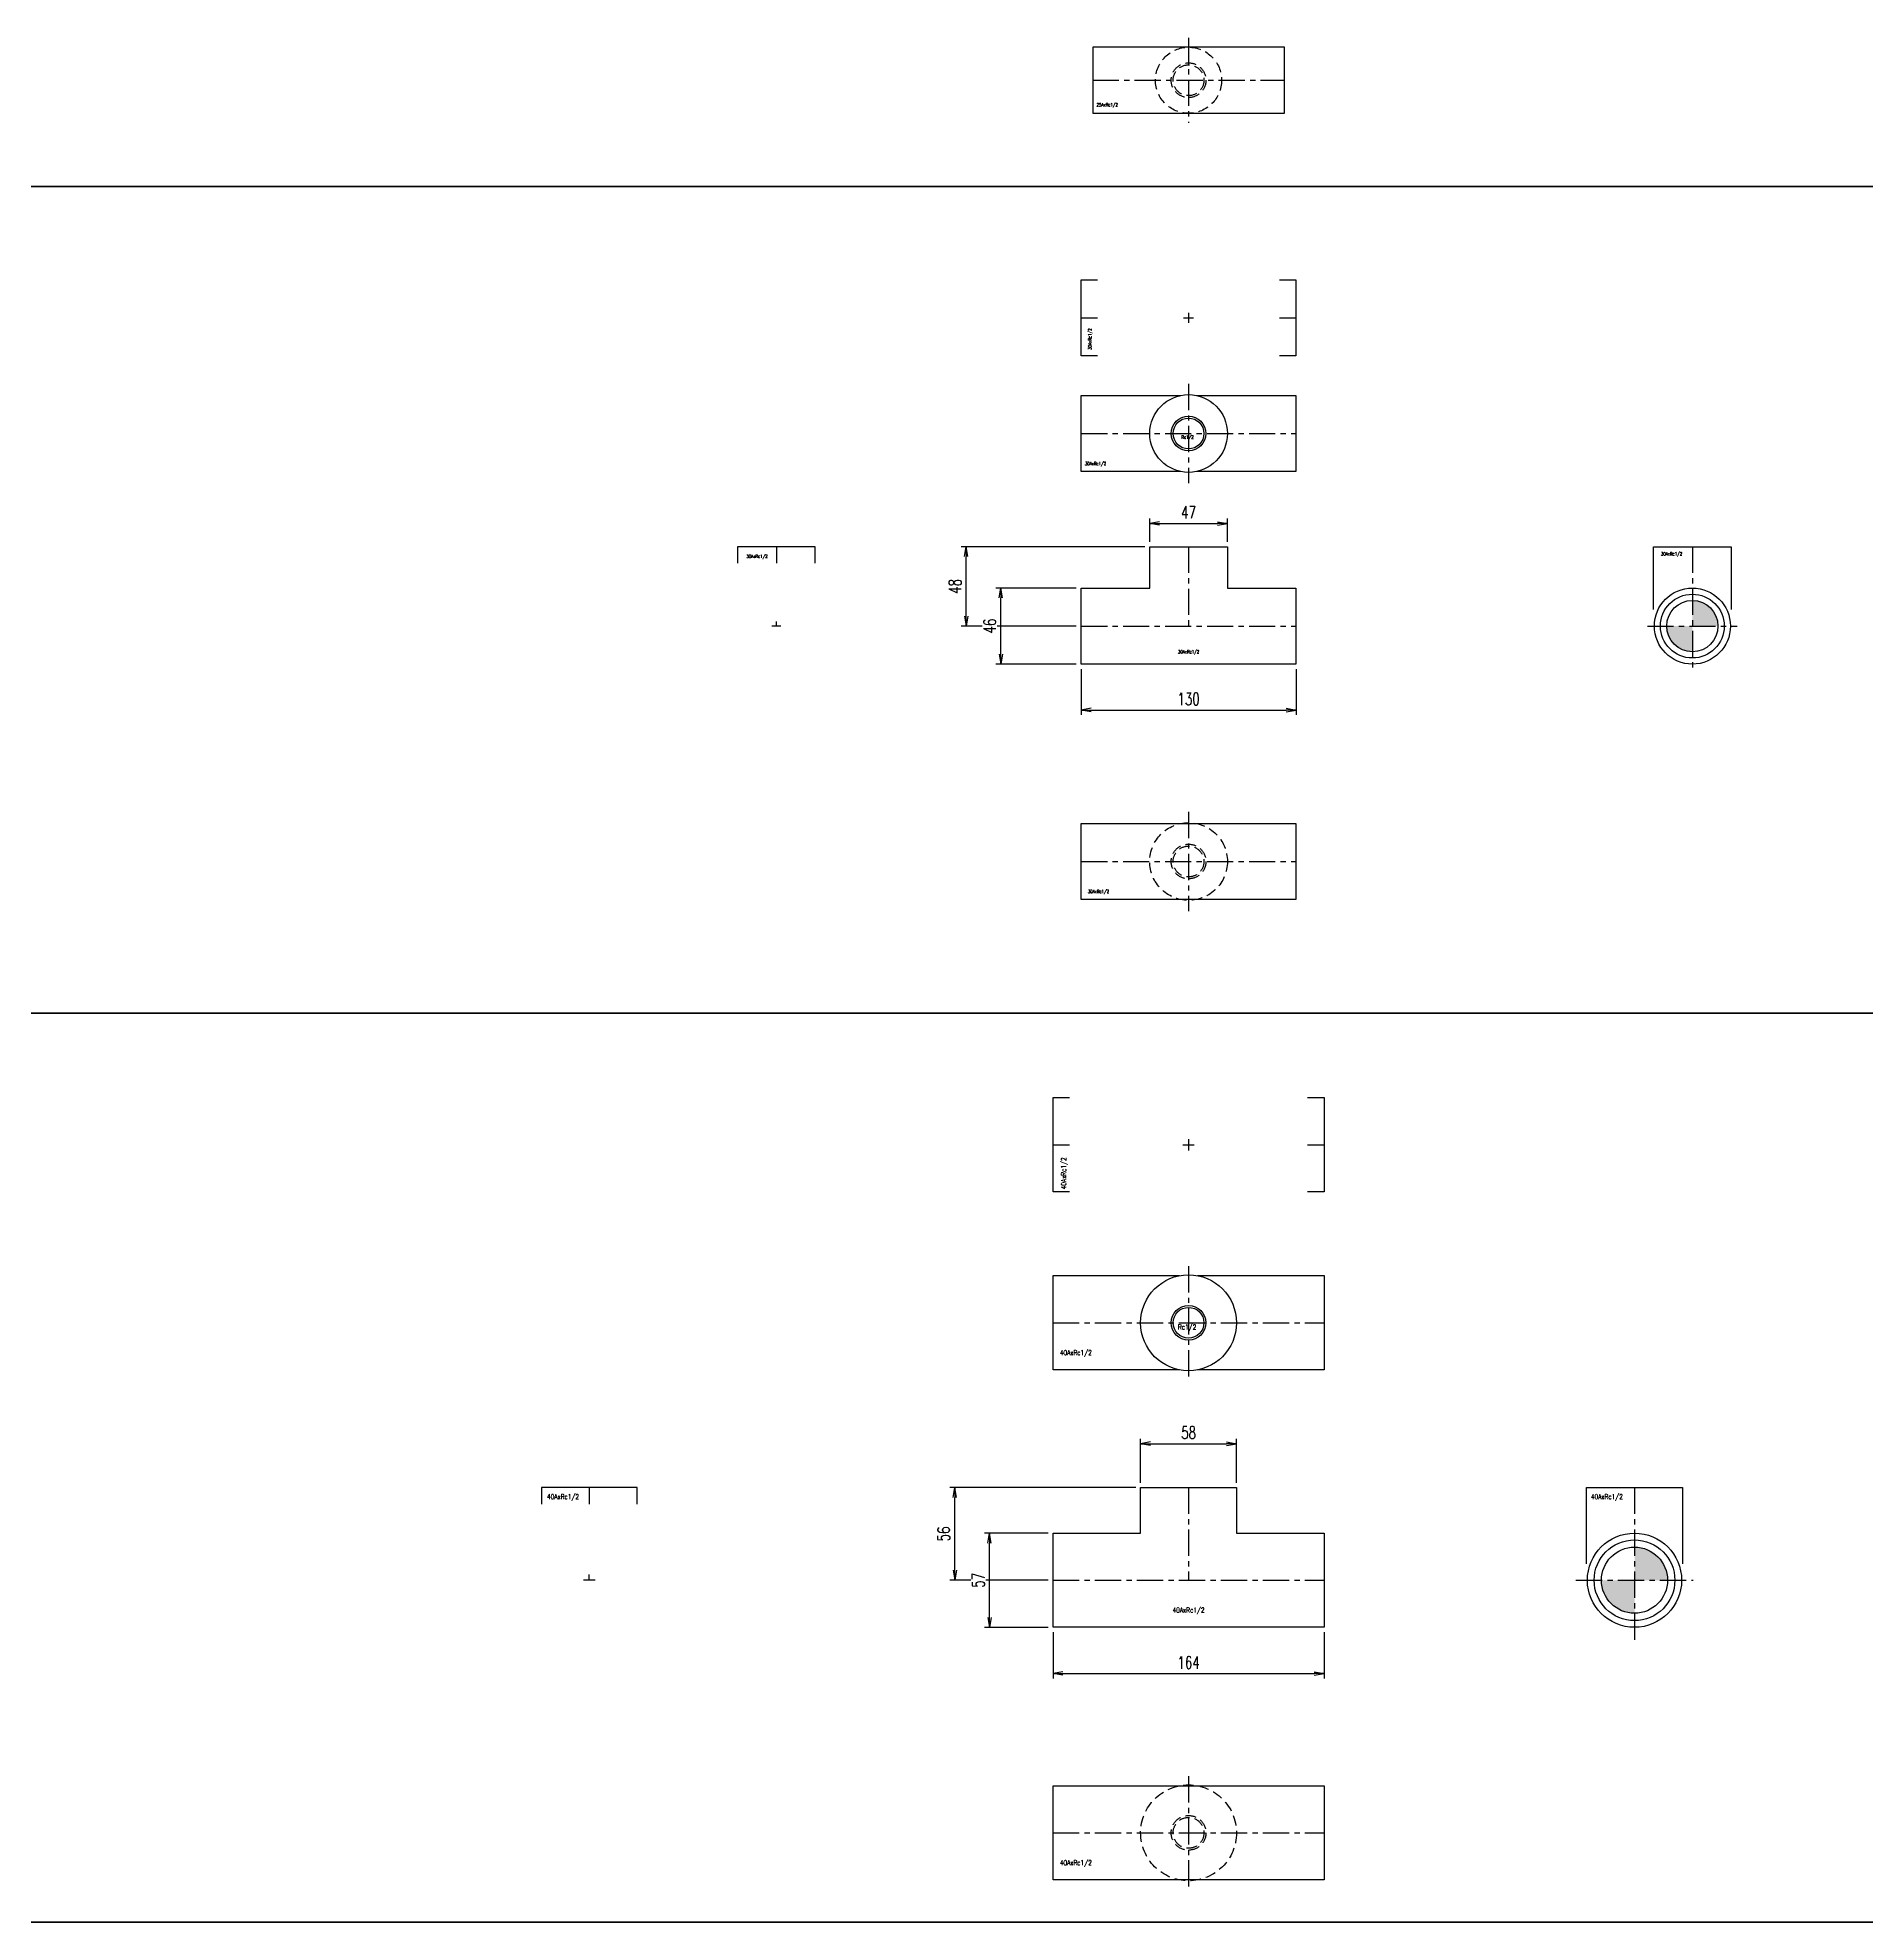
# Model space of a CAD drawing. Header units: millimetres. Extents: x 1711 to 90196, y -23291 to 8516.
# Drawn here: x 56900 to 58006, y -452 to 688 of the extents above; entities that cross this region are included whole.
import ezdxf
from ezdxf.enums import TextEntityAlignment as Align

# ---------------------------------------------------------------- set-up
doc = ezdxf.new("R2010")
doc.units = ezdxf.units.MM
doc.header["$PDMODE"] = 35
doc.linetypes.add('CENTER', pattern=[50.8, 31.75, -6.35, 6.35, -6.35])
doc.linetypes.add('HIDDEN', pattern=[9.525, 6.35, -3.175])
doc.layers.add('line', color=153, linetype='Continuous', lineweight=50)
for name, color, linetype in [('寸法', 2, 'Continuous'), ('配管-CVP', 4, 'Continuous'), ('＃配管（PVC)', 21, 'Continuous')]:
    doc.layers.add(name, color=color, linetype=linetype)
doc.styles.add('kpk', font='romans.shx', dxfattribs={"width": 0.7, "bigfont": 'extfont2.shx'})
doc.dimstyles.new('KPK-3', dxfattribs={"dimscale": 3, "dimtxt": 2.5, "dimasz": 2, "dimexe": 1, "dimexo": 1, "dimgap": 1, "dimtad": 3, "dimdec": 1, "dimdsep": 46, "dimtxsty": 'kpk', "dimblk": 'OPEN', "dimcen": 2.5, "dimclrd": 2, "dimclre": 2, "dimclrt": 4, "dimadec": 1, "dimazin": 2, "dimtfac": 1, "dimtdec": 1, "dimtmove": 0, "dimatfit": 2, "dimldrblk": 'OPEN', "dimfxl": 0, "dimlwd": -1, "dimlwe": -1, "dimarcsym": 0})

# ---------------------------------------------------------------- blocks, each defined once
blk = doc.blocks.new('A$Cb0ec0105')
at = {"layer": 'line'}
for points in [[(0, -1010), (2414, -1010), (3514, -1010), (4614, -1010), (5714, -1010), (6814, -1010), (7914, -1010), (7974, -1010), (9074, -1010), (10174, -1010), (11274, -1010), (12374, -1010), (13681.8, -1010)], [(0, -1510), (2414, -1510), (3514, -1510), (4614, -1510), (5714, -1510), (6814, -1510), (7914, -1510), (7974, -1510), (9074, -1510), (10174, -1510), (11274, -1510), (12374, -1510), (13681.8, -1510)], [(0, -2060), (2414, -2060), (3514, -2060), (4614, -2060), (5714, -2060), (6814, -2060), (7914, -2060), (7974, -2060), (9074, -2060), (10174, -2060), (11274, -2060), (12374, -2060), (13681.8, -2060)]]:
    blk.add_lwpolyline(points, dxfattribs=at)
blk = doc.blocks.new('_Open')
at = {"color": 0, "linetype": 'ByBlock', "lineweight": -2}
for p, q in [((-1, 0.17), (0, 0)), ((-1, -0.17), (0, 0)), ((0, 0), (-1, 0))]:
    blk.add_line(p, q, dxfattribs=at)
blk = doc.blocks.new('*D2345')
at = {"layer": 'Defpoints', "color": 0, "transparency": 16777216}
for p in [(57461.9, 379.7), (57573, 379.7), (57531.5, 331.7)]:
    blk.add_point(p, dxfattribs=at)
at = {"layer": '寸法', "color": 2, "transparency": 16777216}
for p, q in [((57570, 379.7), (57458.9, 379.7)), ((57461.9, 337.7), (57461.9, 373.7)), ((57528.5, 331.7), (57458.9, 331.7))]:
    blk.add_line(p, q, dxfattribs=at)
at = {"layer": '寸法', "color": 2, "transparency": 16777216, "xscale": 6, "yscale": 6, "zscale": 6}
for p, rotation in [((57461.9, 379.7), 90), ((57461.9, 331.7), 270)]:
    blk.add_blockref('_Open', p, dxfattribs=dict(at, rotation=rotation))
at = {"layer": '寸法', "color": 4, "transparency": 16777216, "insert": (57455.2, 355.7), "char_height": 7.5, "attachment_point": 5, "rotation": 90, "style": 'kpk', "bg_fill": 3, "box_fill_scale": 1.1, "bg_fill_color": 256, "bg_fill_true_color": 13158600, "bg_fill_transparency": 0}
blk.add_mtext('48', dxfattribs=at)
blk = doc.blocks.new('*D2346')
at = {"layer": 'Defpoints', "color": 0, "transparency": 16777216}
for p in [(57531.5, 308.7), (57661.5, 308.7), (57661.5, 280.9)]:
    blk.add_point(p, dxfattribs=at)
at = {"layer": '寸法', "color": 2, "transparency": 16777216}
for p, q in [((57531.5, 305.7), (57531.5, 277.9)), ((57661.5, 305.7), (57661.5, 277.9)), ((57537.5, 280.9), (57655.5, 280.9))]:
    blk.add_line(p, q, dxfattribs=at)
at = {"layer": '寸法', "color": 2, "transparency": 16777216, "xscale": 6, "yscale": 6, "zscale": 6, "rotation": 180}
blk.add_blockref('_Open', (57531.5, 280.9), dxfattribs=at)
at = {"layer": '寸法', "color": 2, "transparency": 16777216, "xscale": 6, "yscale": 6, "zscale": 6}
blk.add_blockref('_Open', (57661.5, 280.9), dxfattribs=at)
at = {"layer": '寸法', "color": 4, "transparency": 16777216, "insert": (57596.5, 287.6), "char_height": 7.5, "attachment_point": 5, "style": 'kpk', "bg_fill": 3, "box_fill_scale": 1.1, "bg_fill_color": 256, "bg_fill_true_color": 13158600, "bg_fill_transparency": 0}
blk.add_mtext('130', dxfattribs=at)
blk = doc.blocks.new('*D2347')
at = {"layer": 'Defpoints', "color": 0, "transparency": 16777216}
for p in [(57514.5, -274), (57678.5, -274), (57678.5, -302)]:
    blk.add_point(p, dxfattribs=at)
at = {"layer": '寸法', "color": 2, "transparency": 16777216}
for p, q in [((57514.5, -277), (57514.5, -305)), ((57678.5, -277), (57678.5, -305)), ((57520.5, -302), (57672.5, -302))]:
    blk.add_line(p, q, dxfattribs=at)
at = {"layer": '寸法', "color": 2, "transparency": 16777216, "xscale": 6, "yscale": 6, "zscale": 6, "rotation": 180}
blk.add_blockref('_Open', (57514.5, -302), dxfattribs=at)
at = {"layer": '寸法', "color": 2, "transparency": 16777216, "xscale": 6, "yscale": 6, "zscale": 6}
blk.add_blockref('_Open', (57678.5, -302), dxfattribs=at)
at = {"layer": '寸法', "color": 4, "transparency": 16777216, "insert": (57596.5, -295.3), "char_height": 7.5, "attachment_point": 5, "style": 'kpk', "bg_fill": 3, "box_fill_scale": 1.1, "bg_fill_color": 256, "bg_fill_true_color": 13158600, "bg_fill_transparency": 0}
blk.add_mtext('164', dxfattribs=at)
blk = doc.blocks.new('*D2356')
at = {"layer": 'Defpoints', "color": 0, "transparency": 16777216}
for p in [(57625.5, -162.9), (57567.5, -189.5), (57625.5, -189.5)]:
    blk.add_point(p, dxfattribs=at)
at = {"layer": '寸法', "color": 2, "transparency": 16777216}
for p, q in [((57567.5, -186.5), (57567.5, -159.9)), ((57573.5, -162.9), (57619.5, -162.9)), ((57625.5, -186.5), (57625.5, -159.9))]:
    blk.add_line(p, q, dxfattribs=at)
at = {"layer": '寸法', "color": 2, "transparency": 16777216, "xscale": 6, "yscale": 6, "zscale": 6, "rotation": 180}
blk.add_blockref('_Open', (57567.5, -162.9), dxfattribs=at)
at = {"layer": '寸法', "color": 2, "transparency": 16777216, "xscale": 6, "yscale": 6, "zscale": 6}
blk.add_blockref('_Open', (57625.5, -162.9), dxfattribs=at)
at = {"layer": '寸法', "color": 4, "transparency": 16777216, "insert": (57596.5, -156.2), "char_height": 7.5, "attachment_point": 5, "style": 'kpk', "bg_fill": 3, "box_fill_scale": 1.1, "bg_fill_color": 256, "bg_fill_true_color": 13158600, "bg_fill_transparency": 0}
blk.add_mtext('58', dxfattribs=at)
blk = doc.blocks.new('*D2357')
at = {"layer": 'Defpoints', "color": 0, "transparency": 16777216}
for p in [(57620, 393.7), (57573, 379.7), (57620, 379.7)]:
    blk.add_point(p, dxfattribs=at)
at = {"layer": '寸法', "color": 2, "transparency": 16777216}
for p, q in [((57573, 382.7), (57573, 396.7)), ((57579, 393.7), (57614, 393.7)), ((57620, 382.7), (57620, 396.7))]:
    blk.add_line(p, q, dxfattribs=at)
at = {"layer": '寸法', "color": 2, "transparency": 16777216, "xscale": 6, "yscale": 6, "zscale": 6, "rotation": 180}
blk.add_blockref('_Open', (57573, 393.7), dxfattribs=at)
at = {"layer": '寸法', "color": 2, "transparency": 16777216, "xscale": 6, "yscale": 6, "zscale": 6}
blk.add_blockref('_Open', (57620, 393.7), dxfattribs=at)
at = {"layer": '寸法', "color": 4, "transparency": 16777216, "insert": (57596.5, 400.4), "char_height": 7.5, "attachment_point": 5, "style": 'kpk', "bg_fill": 3, "box_fill_scale": 1.1, "bg_fill_color": 256, "bg_fill_true_color": 13158600, "bg_fill_transparency": 0}
blk.add_mtext('47', dxfattribs=at)
blk = doc.blocks.new('*D2358')
at = {"layer": 'Defpoints', "color": 0, "transparency": 16777216}
for p in [(57482.9, 354.7), (57531.5, 354.7), (57531.5, 308.7)]:
    blk.add_point(p, dxfattribs=at)
at = {"layer": '寸法', "color": 2, "transparency": 16777216}
for p, q in [((57528.5, 354.7), (57479.9, 354.7)), ((57482.9, 314.7), (57482.9, 348.7)), ((57528.5, 308.7), (57479.9, 308.7))]:
    blk.add_line(p, q, dxfattribs=at)
at = {"layer": '寸法', "color": 2, "transparency": 16777216, "xscale": 6, "yscale": 6, "zscale": 6}
for p, rotation in [((57482.9, 354.7), 90), ((57482.9, 308.7), 270)]:
    blk.add_blockref('_Open', p, dxfattribs=dict(at, rotation=rotation))
at = {"layer": '寸法', "color": 4, "transparency": 16777216, "insert": (57476.2, 331.7), "char_height": 7.5, "attachment_point": 5, "rotation": 90, "style": 'kpk', "bg_fill": 3, "box_fill_scale": 1.1, "bg_fill_color": 256, "bg_fill_true_color": 13158600, "bg_fill_transparency": 0}
blk.add_mtext('46', dxfattribs=at)
blk = doc.blocks.new('*D2377')
at = {"layer": 'Defpoints', "color": 0, "linetype": 'ByBlock', "transparency": 16777216}
for p in [(57455.1, -189.5), (57567.5, -189.5), (57514.5, -245.5)]:
    blk.add_point(p, dxfattribs=at)
at = {"layer": '寸法', "color": 2, "transparency": 16777216}
for p, q in [((57564.5, -189.5), (57452.1, -189.5)), ((57455.1, -239.5), (57455.1, -195.5)), ((57511.5, -245.5), (57452.1, -245.5))]:
    blk.add_line(p, q, dxfattribs=at)
at = {"layer": '寸法', "color": 2, "linetype": 'ByBlock', "transparency": 16777216, "xscale": 6, "yscale": 6, "zscale": 6}
for p, rotation in [((57455.1, -189.5), 90), ((57455.1, -245.5), 270)]:
    blk.add_blockref('_Open', p, dxfattribs=dict(at, rotation=rotation))
at = {"layer": '寸法', "color": 4, "linetype": 'ByBlock', "transparency": 16777216, "insert": (57448.3, -217.5), "char_height": 7.5, "attachment_point": 5, "rotation": 90, "style": 'kpk', "bg_fill": 3, "box_fill_scale": 1.1, "bg_fill_color": 256, "bg_fill_true_color": 13158600, "bg_fill_transparency": 0}
blk.add_mtext('56', dxfattribs=at)
blk = doc.blocks.new('*D2378')
at = {"layer": 'Defpoints', "color": 0, "linetype": 'ByBlock', "transparency": 16777216}
for p in [(57476.1, -217), (57514.5, -217), (57514.5, -274)]:
    blk.add_point(p, dxfattribs=at)
at = {"layer": '寸法', "color": 2, "transparency": 16777216}
for p, q in [((57511.5, -217), (57473.1, -217)), ((57476.1, -268), (57476.1, -223)), ((57511.5, -274), (57473.1, -274))]:
    blk.add_line(p, q, dxfattribs=at)
at = {"layer": '寸法', "color": 2, "linetype": 'ByBlock', "transparency": 16777216, "xscale": 6, "yscale": 6, "zscale": 6}
for p, rotation in [((57476.1, -217), 90), ((57476.1, -274), 270)]:
    blk.add_blockref('_Open', p, dxfattribs=dict(at, rotation=rotation))
at = {"layer": '寸法', "color": 4, "linetype": 'ByBlock', "transparency": 16777216, "insert": (57469.3, -245.5), "char_height": 7.5, "attachment_point": 5, "rotation": 90, "style": 'kpk', "bg_fill": 3, "box_fill_scale": 1.1, "bg_fill_color": 256, "bg_fill_true_color": 13158600, "bg_fill_transparency": 0}
blk.add_mtext('57', dxfattribs=at)
blk = doc.blocks.new('25AxRc1／2-ねじ付BT『Ｔ型』-下面')
at = {"layer": '＃配管（PVC)', "color": 2, "linetype": 'CENTER', "ltscale": 0.5}
for p, q in [((0, 25.7), (0, -25.7)), ((-58, 0), (58, 0))]:
    blk.add_line(p, q, dxfattribs=at)
at = {"layer": '＃配管（PVC)', "color": 0, "linetype": 'ByBlock'}
blk.add_lwpolyline([(58, 20), (-58, 20), (-58, -20), (58, -20)], close=True, dxfattribs=at)
at = {"layer": '＃配管（PVC)', "color": 252, "linetype": 'HIDDEN'}
for radius in [20, 9.32]:
    blk.add_circle((0, 0), radius, dxfattribs=at)
at = {"layer": '＃配管（PVC)', "color": 42, "linetype": 'HIDDEN'}
blk.add_circle((0, 0), 10.5, dxfattribs=at)
at = {"layer": 'Defpoints', "color": 6, "style": 'kpk', "width": 0.7}
blk.add_text('25AxRc1/2', height=2, dxfattribs=at).set_placement((-49.2, -13.8), align=Align.TOP_CENTER)
blk = doc.blocks.new('30AxRc1／2-ねじ付BT『Ｔ型』-正面')
at = {"layer": '＃配管（PVC)', "color": 2, "linetype": 'CENTER', "ltscale": 0.5}
for p, q in [((0, 48), (0, 0)), ((-65, 0), (65, 0))]:
    blk.add_line(p, q, dxfattribs=at)
at = {"layer": '＃配管（PVC)', "color": 0, "linetype": 'ByBlock'}
blk.add_lwpolyline([(-65, -23), (-65, 23), (-23.5, 23), (-23.5, 48), (23.5, 48), (23.5, 23), (65, 23), (65, -23)], close=True, dxfattribs=at)
at = {"layer": 'Defpoints', "color": 6, "style": 'kpk', "width": 0.7}
blk.add_text('30AxRc1/2', height=2, dxfattribs=at).set_placement((0, -14.5), align=Align.TOP_CENTER)
blk = doc.blocks.new('30AxRc1／2-ねじ付BT『Ｔ型』-上面')
at = {"layer": '＃配管（PVC)', "color": 2, "linetype": 'CENTER', "ltscale": 0.5}
blk.add_line((0, 30), (0, -30), dxfattribs=at)
at = {"layer": '＃配管（PVC)', "color": 0, "linetype": 'ByBlock'}
for points in [[(-4.8, -23), (-65, -23), (-65, 23), (-4.8, 23)], [(4.8, 23), (65, 23), (65, -23), (4.8, -23)]]:
    blk.add_lwpolyline(points, dxfattribs=at)
at = {"layer": '＃配管（PVC)', "color": 2, "linetype": 'CENTER', "ltscale": 0.5}
blk.add_lwpolyline([(-65, 0), (65, 0)], dxfattribs=at)
at = {"layer": '＃配管（PVC)', "color": 0, "linetype": 'ByBlock'}
blk.add_circle((0, 0), 23.5, dxfattribs=at)
at = {"layer": '＃配管（PVC)', "color": 42, "linetype": 'ByBlock', "ltscale": 0.5}
blk.add_circle((0, 0), 10.5, dxfattribs=at)
at = {"layer": '＃配管（PVC)', "color": 0, "linetype": 'ByBlock', "ltscale": 0.5}
blk.add_circle((0, 0), 9.32, dxfattribs=at)
at = {"layer": 'Defpoints', "color": 6, "style": 'kpk', "width": 0.7}
for s, p in [('Rc1/2 ', (0, -1.2)), ('30AxRc1/2', (-56.3, -17.2))]:
    blk.add_text(s, height=2, dxfattribs=at).set_placement(p, align=Align.TOP_CENTER)
blk = doc.blocks.new('30AxRc1／2-ねじ付BT『Ｔ型』-下面')
at = {"layer": '＃配管（PVC)', "color": 2, "linetype": 'CENTER', "ltscale": 0.5}
blk.add_line((0, 30), (0, -30), dxfattribs=at)
at = {"layer": '＃配管（PVC)', "color": 0, "linetype": 'ByBlock'}
blk.add_lwpolyline([(65, 23), (65, -23), (-65, -23), (-65, 23)], close=True, dxfattribs=at)
at = {"layer": '＃配管（PVC)', "color": 2, "linetype": 'CENTER', "ltscale": 0.5}
blk.add_lwpolyline([(-65, 0), (65, 0)], dxfattribs=at)
at = {"layer": '＃配管（PVC)', "color": 252, "linetype": 'HIDDEN'}
for radius in [23.5, 9.32]:
    blk.add_circle((0, 0), radius, dxfattribs=at)
at = {"layer": '＃配管（PVC)', "color": 42, "linetype": 'HIDDEN'}
blk.add_circle((0, 0), 10.5, dxfattribs=at)
at = {"layer": 'Defpoints', "color": 6, "style": 'kpk', "width": 0.7}
blk.add_text('30AxRc1/2', height=2, dxfattribs=at).set_placement((-54.5, -17.1), align=Align.TOP_CENTER)
blk = doc.blocks.new('30AxRc1／2-ねじ付BT『Ｔ型』-側面')
at = {"layer": '＃配管（PVC)'}
h = blk.add_hatch(color=252, dxfattribs=at)
h.dxf.hatch_style = 1
h.paths.add_polyline_path([(0, 0), (15.5, 0, 0.414214), (0, 15.5)])
h.paths.add_polyline_path([(0, -15.5), (0, 0), (-15.5, 0, 0.414214)])
at = {"layer": '＃配管（PVC)', "color": 2, "linetype": 'CENTER', "ltscale": 0.5}
for p, q in [((0, 48), (0, -26.2)), ((-27.2, 0), (27.2, 0))]:
    blk.add_line(p, q, dxfattribs=at)
at = {"layer": '＃配管（PVC)', "color": 0, "linetype": 'ByBlock'}
blk.add_lwpolyline([(-23.5, 10), (-23.5, 48), (23.5, 48), (23.5, 10)], dxfattribs=at)
for radius in [23, 19.3, 15.5]:
    blk.add_circle((0, 0), radius, dxfattribs=at)
at = {"layer": 'Defpoints', "color": 6, "style": 'kpk', "width": 0.7}
blk.add_text('30AxRc1/2', height=2, dxfattribs=at).set_placement((-12.6, 44.7), align=Align.TOP_CENTER)
blk = doc.blocks.new('30AxRc1／2-ねじ付BT『Ｔ型』-半(側面)')
at = {"layer": '＃配管（PVC)', "color": 2, "linetype": 'CENTER', "ltscale": 0.5}
for p, q in [((0, 48), (0, 38)), ((2.7, 0), (-2.7, 0)), ((0, 0), (0, 2.7))]:
    blk.add_line(p, q, dxfattribs=at)
at = {"layer": '＃配管（PVC)', "color": 0, "linetype": 'ByBlock'}
blk.add_lwpolyline([(23.5, 38), (23.5, 48), (-23.5, 48), (-23.5, 38)], dxfattribs=at)
at = {"layer": 'Defpoints', "color": 6, "style": 'kpk', "width": 0.7}
blk.add_text('30AxRc1/2', height=2, dxfattribs=at).set_placement((-11.7, 43.2), align=Align.TOP_CENTER)
blk = doc.blocks.new('30AxRc1／2-ねじ付BT『Ｔ型』-半(上下)')
at = {"layer": '＃配管（PVC)', "color": 2, "linetype": 'CENTER', "ltscale": 0.5}
for p, q in [((-3, 0), (3, 0)), ((0, 3), (0, -3))]:
    blk.add_line(p, q, dxfattribs=at)
at = {"layer": '＃配管（PVC)', "color": 0, "linetype": 'ByBlock'}
for points in [[(-55, -23), (-65, -23), (-65, 23), (-55, 23)], [(55, 23), (65, 23), (65, -23), (55, -23)]]:
    blk.add_lwpolyline(points, dxfattribs=at)
at = {"layer": '＃配管（PVC)', "color": 2, "linetype": 'CENTER', "ltscale": 0.5}
for points in [[(55, 0), (65, 0)], [(-65, 0), (-55, 0)]]:
    blk.add_lwpolyline(points, dxfattribs=at)
at = {"layer": 'Defpoints', "color": 6, "style": 'kpk', "width": 0.7}
blk.add_text('30AxRc1/2', height=2, rotation=90, dxfattribs=at).set_placement((-60.7, -12.9), align=Align.TOP_CENTER)
blk = doc.blocks.new('40AxRc1／2-ねじ付BT『Ｔ型』-正面')
at = {"layer": '＃配管（PVC)', "color": 2, "linetype": 'CENTER', "ltscale": 0.5}
for p, q in [((0, 56), (0, 0)), ((-82, 0), (82, 0))]:
    blk.add_line(p, q, dxfattribs=at)
at = {"layer": '＃配管（PVC)', "color": 0, "linetype": 'ByBlock'}
blk.add_lwpolyline([(-82, -28.5), (-82, 28.5), (-29, 28.5), (-29, 56), (29, 56), (29, 28.5), (82, 28.5), (82, -28.5)], close=True, dxfattribs=at)
at = {"layer": 'Defpoints', "color": 6, "style": 'kpk', "width": 0.7}
blk.add_text('40AxRc1/2', height=3, dxfattribs=at).set_placement((0, -16.6), align=Align.TOP_CENTER)
blk = doc.blocks.new('40AxRc1／2-ねじ付BT『Ｔ型』-下面')
at = {"layer": '＃配管（PVC)', "color": 2, "linetype": 'CENTER', "ltscale": 0.5}
blk.add_line((0, 34.2), (0, -34.2), dxfattribs=at)
at = {"layer": '＃配管（PVC)', "color": 0, "linetype": 'ByBlock'}
blk.add_lwpolyline([(-82, 28.5), (82, 28.5), (82, -28.5), (-82, -28.5)], close=True, dxfattribs=at)
at = {"layer": '＃配管（PVC)', "color": 2, "linetype": 'CENTER', "ltscale": 0.5}
blk.add_lwpolyline([(-82, 0), (82, 0)], dxfattribs=at)
at = {"layer": '＃配管（PVC)', "color": 252, "linetype": 'HIDDEN'}
for radius in [29, 9.32]:
    blk.add_circle((0, 0), radius, dxfattribs=at)
at = {"layer": '＃配管（PVC)', "color": 42, "linetype": 'HIDDEN'}
blk.add_circle((0, 0), 10.5, dxfattribs=at)
at = {"layer": 'Defpoints', "color": 6, "style": 'kpk', "width": 0.7}
blk.add_text('40AxRc1/2', height=3, dxfattribs=at).set_placement((-68.2, -16.6), align=Align.TOP_CENTER)
blk = doc.blocks.new('40AxRc1／2-ねじ付BT『Ｔ型』-上面')
at = {"layer": '＃配管（PVC)', "color": 2, "linetype": 'CENTER', "ltscale": 0.5}
blk.add_line((0, 34.2), (0, -34.2), dxfattribs=at)
at = {"layer": '＃配管（PVC)', "color": 0, "linetype": 'ByBlock'}
for points in [[(-5.4, -28.5), (-82, -28.5), (-82, 28.5), (-5.4, 28.5)], [(5.4, 28.5), (82, 28.5), (82, -28.5), (5.4, -28.5)]]:
    blk.add_lwpolyline(points, dxfattribs=at)
at = {"layer": '＃配管（PVC)', "color": 2, "linetype": 'CENTER', "ltscale": 0.5}
blk.add_lwpolyline([(-82, 0), (82, 0)], dxfattribs=at)
at = {"layer": '＃配管（PVC)', "color": 0, "linetype": 'ByBlock'}
blk.add_circle((0, 0), 29, dxfattribs=at)
at = {"layer": '＃配管（PVC)', "color": 42, "linetype": 'ByBlock', "ltscale": 0.5}
blk.add_circle((0, 0), 10.5, dxfattribs=at)
at = {"layer": '＃配管（PVC)', "color": 0, "linetype": 'ByBlock', "ltscale": 0.5}
blk.add_circle((0, 0), 9.32, dxfattribs=at)
at = {"layer": 'Defpoints', "color": 6, "style": 'kpk', "width": 0.7}
for s, p in [('Rc1/2 ', (0, -1.1)), ('40AxRc1/2', (-68.2, -16.6))]:
    blk.add_text(s, height=3, dxfattribs=at).set_placement(p, align=Align.TOP_CENTER)
blk = doc.blocks.new('40AxRc1／2-ねじ付BT『Ｔ型』-側面')
at = {"layer": '＃配管（PVC)'}
h = blk.add_hatch(color=252, dxfattribs=at)
h.dxf.hatch_style = 1
h.paths.add_polyline_path([(20, 0, 0.414214), (0, 20), (0, 0)])
h.paths.add_polyline_path([(0, -20), (0, 0), (-20, 0, 0.414214)])
at = {"layer": '＃配管（PVC)', "color": 2, "linetype": 'CENTER', "ltscale": 0.5}
for p, q in [((0, 56), (0, -36.8)), ((-35.4, 0), (35.4, 0))]:
    blk.add_line(p, q, dxfattribs=at)
at = {"layer": '＃配管（PVC)', "color": 0, "linetype": 'ByBlock'}
blk.add_lwpolyline([(-29, 10), (-29, 56), (29, 56), (29, 10)], dxfattribs=at)
for radius in [28.5, 24.4, 20]:
    blk.add_circle((0, 0), radius, dxfattribs=at)
at = {"layer": 'Defpoints', "color": 6, "style": 'kpk', "width": 0.7}
blk.add_text('40AxRc1/2', height=3, dxfattribs=at).set_placement((-16.7, 52), align=Align.TOP_CENTER)
blk = doc.blocks.new('40AxRc1／2-ねじ付BT『Ｔ型』-半(側面)')
at = {"layer": '＃配管（PVC)', "color": 2, "linetype": 'CENTER', "ltscale": 0.5}
for p, q in [((0, 56), (0, 46)), ((3.5, 0), (-3.5, 0)), ((0, 0), (0, 3.5))]:
    blk.add_line(p, q, dxfattribs=at)
at = {"layer": '＃配管（PVC)', "color": 0, "linetype": 'ByBlock'}
blk.add_lwpolyline([(29, 46), (29, 56), (-29, 56), (-29, 46)], dxfattribs=at)
at = {"layer": 'Defpoints', "color": 6, "style": 'kpk', "width": 0.7}
blk.add_text('40AxRc1/2', height=3, dxfattribs=at).set_placement((-15.9, 52), align=Align.TOP_CENTER)
blk = doc.blocks.new('40AxRc1／2-ねじ付BT『Ｔ型』-半(上下)')
at = {"layer": '＃配管（PVC)', "color": 2, "linetype": 'CENTER', "ltscale": 0.5}
for p, q in [((-3.4, 0), (3.4, 0)), ((0, 3.4), (0, -3.4))]:
    blk.add_line(p, q, dxfattribs=at)
at = {"layer": '＃配管（PVC)', "color": 0, "linetype": 'ByBlock'}
for points in [[(-72, -28.5), (-82, -28.5), (-82, 28.5), (-72, 28.5)], [(72, 28.5), (82, 28.5), (82, -28.5), (72, -28.5)]]:
    blk.add_lwpolyline(points, dxfattribs=at)
at = {"layer": '＃配管（PVC)', "color": 2, "linetype": 'CENTER', "ltscale": 0.5}
for points in [[(72, 0), (82, 0)], [(-82, 0), (-72, 0)]]:
    blk.add_lwpolyline(points, dxfattribs=at)
at = {"layer": 'Defpoints', "color": 6, "style": 'kpk', "width": 0.7}
blk.add_text('40AxRc1/2', height=3, rotation=90, dxfattribs=at).set_placement((-77.1, -17.3), align=Align.TOP_CENTER)

msp = doc.modelspace()

# ---------------------------------------------------------------- block references
at = {"layer": 'line'}
msp.add_blockref('A$Cb0ec0105', (53482.959, 1607.5677), dxfattribs=at)
at = {"layer": '配管-CVP'}
for name, p in [('25AxRc1／2-ねじ付BT『Ｔ型』-下面', (57596.4782, 661.851)), ('30AxRc1／2-ねじ付BT『Ｔ型』-半(上下)', (57596.4782, 518.1493)), ('30AxRc1／2-ねじ付BT『Ｔ型』-上面', (57596.4782, 448.1596)), ('30AxRc1／2-ねじ付BT『Ｔ型』-半(側面)', (57347.1443, 331.6642)), ('30AxRc1／2-ねじ付BT『Ｔ型』-側面', (57901.2686, 331.6642)), ('30AxRc1／2-ねじ付BT『Ｔ型』-下面', (57596.4782, 189.2617)), ('40AxRc1／2-ねじ付BT『Ｔ型』-半(上下)', (57596.4782, 17.9098)), ('40AxRc1／2-ねじ付BT『Ｔ型』-上面', (57596.4782, -89.7658)), ('40AxRc1／2-ねじ付BT『Ｔ型』-半(側面)', (57233.9744, -245.4947)), ('40AxRc1／2-ねじ付BT『Ｔ型』-側面', (57866.2658, -245.4947)), ('40AxRc1／2-ねじ付BT『Ｔ型』-下面', (57596.4782, -398.3127))]:
    msp.add_blockref(name, p, dxfattribs=at)

# ---------------------------------------------------------------- next in the draw order: dimensions: what is measured, and where the dimension line sits
at = {"layer": '寸法'}
dim = msp.add_linear_dim(base=(57461.9359, 379.6642), p1=(57531.4782, 331.6642), p2=(57572.9782, 379.6642), angle=90, dimstyle='KPK-3', dxfattribs=at)
dim.commit()
dim.dimension.update_dxf_attribs({"geometry": '*D2345', "text_midpoint": (57455.1859, 355.6642)})
for base, p1, p2, picture, middle in [((57661.4782, 280.8524), (57531.4782, 308.6642), (57661.4782, 308.6642), '*D2346', (57596.4782, 287.6024)), ((57625.4782, -162.9469), (57567.4782, -189.4947), (57625.4782, -189.4947), '*D2356', (57596.4782, -156.1969)), ((57678.4782, -302.0286), (57514.4782, -273.9947), (57678.4782, -273.9947), '*D2347', (57596.4782, -295.2786))]:
    dim = msp.add_linear_dim(base=base, p1=p1, p2=p2, dimstyle='KPK-3', dxfattribs=at)
    dim.commit()
    dim.dimension.update_dxf_attribs({"geometry": picture, "text_midpoint": middle})

# ---------------------------------------------------------------- next in the draw order: dimensions: what is measured, and where the dimension line sits
dim = msp.add_linear_dim(base=(57619.9782, 393.68), p1=(57572.9782, 379.6642), p2=(57619.9782, 379.6642), dimstyle='KPK-3', dxfattribs=at)
dim.commit()
dim.dimension.update_dxf_attribs({"geometry": '*D2357', "text_midpoint": (57596.4782, 400.43)})
dim = msp.add_linear_dim(base=(57482.9359, 354.6642), p1=(57531.4782, 308.6642), p2=(57531.4782, 354.6642), angle=90, dimstyle='KPK-3', dxfattribs=at)
dim.commit()
dim.dimension.update_dxf_attribs({"geometry": '*D2358', "text_midpoint": (57476.1859, 331.6642)})
at = {"layer": '寸法', "linetype": 'ByBlock'}
dim = msp.add_linear_dim(base=(57455.0787, -189.4947), p1=(57514.4782, -245.4947), p2=(57567.4782, -189.4947), angle=90, dimstyle='KPK-3', dxfattribs=at)
dim.commit()
dim.dimension.update_dxf_attribs({"geometry": '*D2377', "text_midpoint": (57448.3287, -217.4947)})

# ---------------------------------------------------------------- next in the draw order: block references
at = {"layer": '配管-CVP'}
msp.add_blockref('30AxRc1／2-ねじ付BT『Ｔ型』-正面', (57596.4782, 331.6642), dxfattribs=at)

# ---------------------------------------------------------------- next in the draw order: dimensions: what is measured, and where the dimension line sits
at = {"layer": '寸法', "linetype": 'ByBlock'}
dim = msp.add_linear_dim(base=(57476.0787, -216.9947), p1=(57514.4782, -273.9947), p2=(57514.4782, -216.9947), angle=90, dimstyle='KPK-3', dxfattribs=at)
dim.commit()
dim.dimension.update_dxf_attribs({"geometry": '*D2378', "text_midpoint": (57469.3287, -245.4947)})

# ---------------------------------------------------------------- next in the draw order: block references
at = {"layer": '配管-CVP'}
msp.add_blockref('40AxRc1／2-ねじ付BT『Ｔ型』-正面', (57596.4782, -245.4947), dxfattribs=at)

doc.saveas('drawing.dxf')
